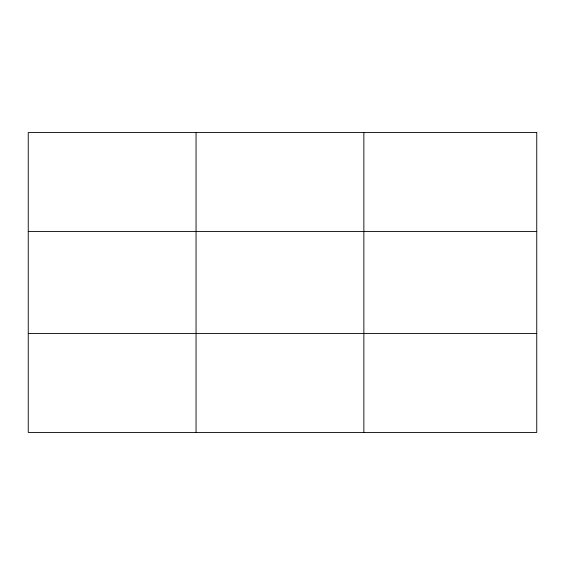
<?xml version="1.0" encoding="UTF-8"?>
<svg xmlns="http://www.w3.org/2000/svg" width="565" height="565" viewBox="0 0 565 565"><rect width="100%" height="100%" fill="white"/><g stroke="black" fill="none" stroke-linecap="round" stroke-linejoin="round"><path stroke-width="0.85" d="M196.055 432.43L196.055 132.57M363.86 432.43L363.86 132.57M28.25 231.523L536.75 231.523M28.25 333.477L536.75 333.477M536.75 132.57L536.75 432.43L28.25 432.43L28.25 132.57L536.75 132.57"/></g></svg>
